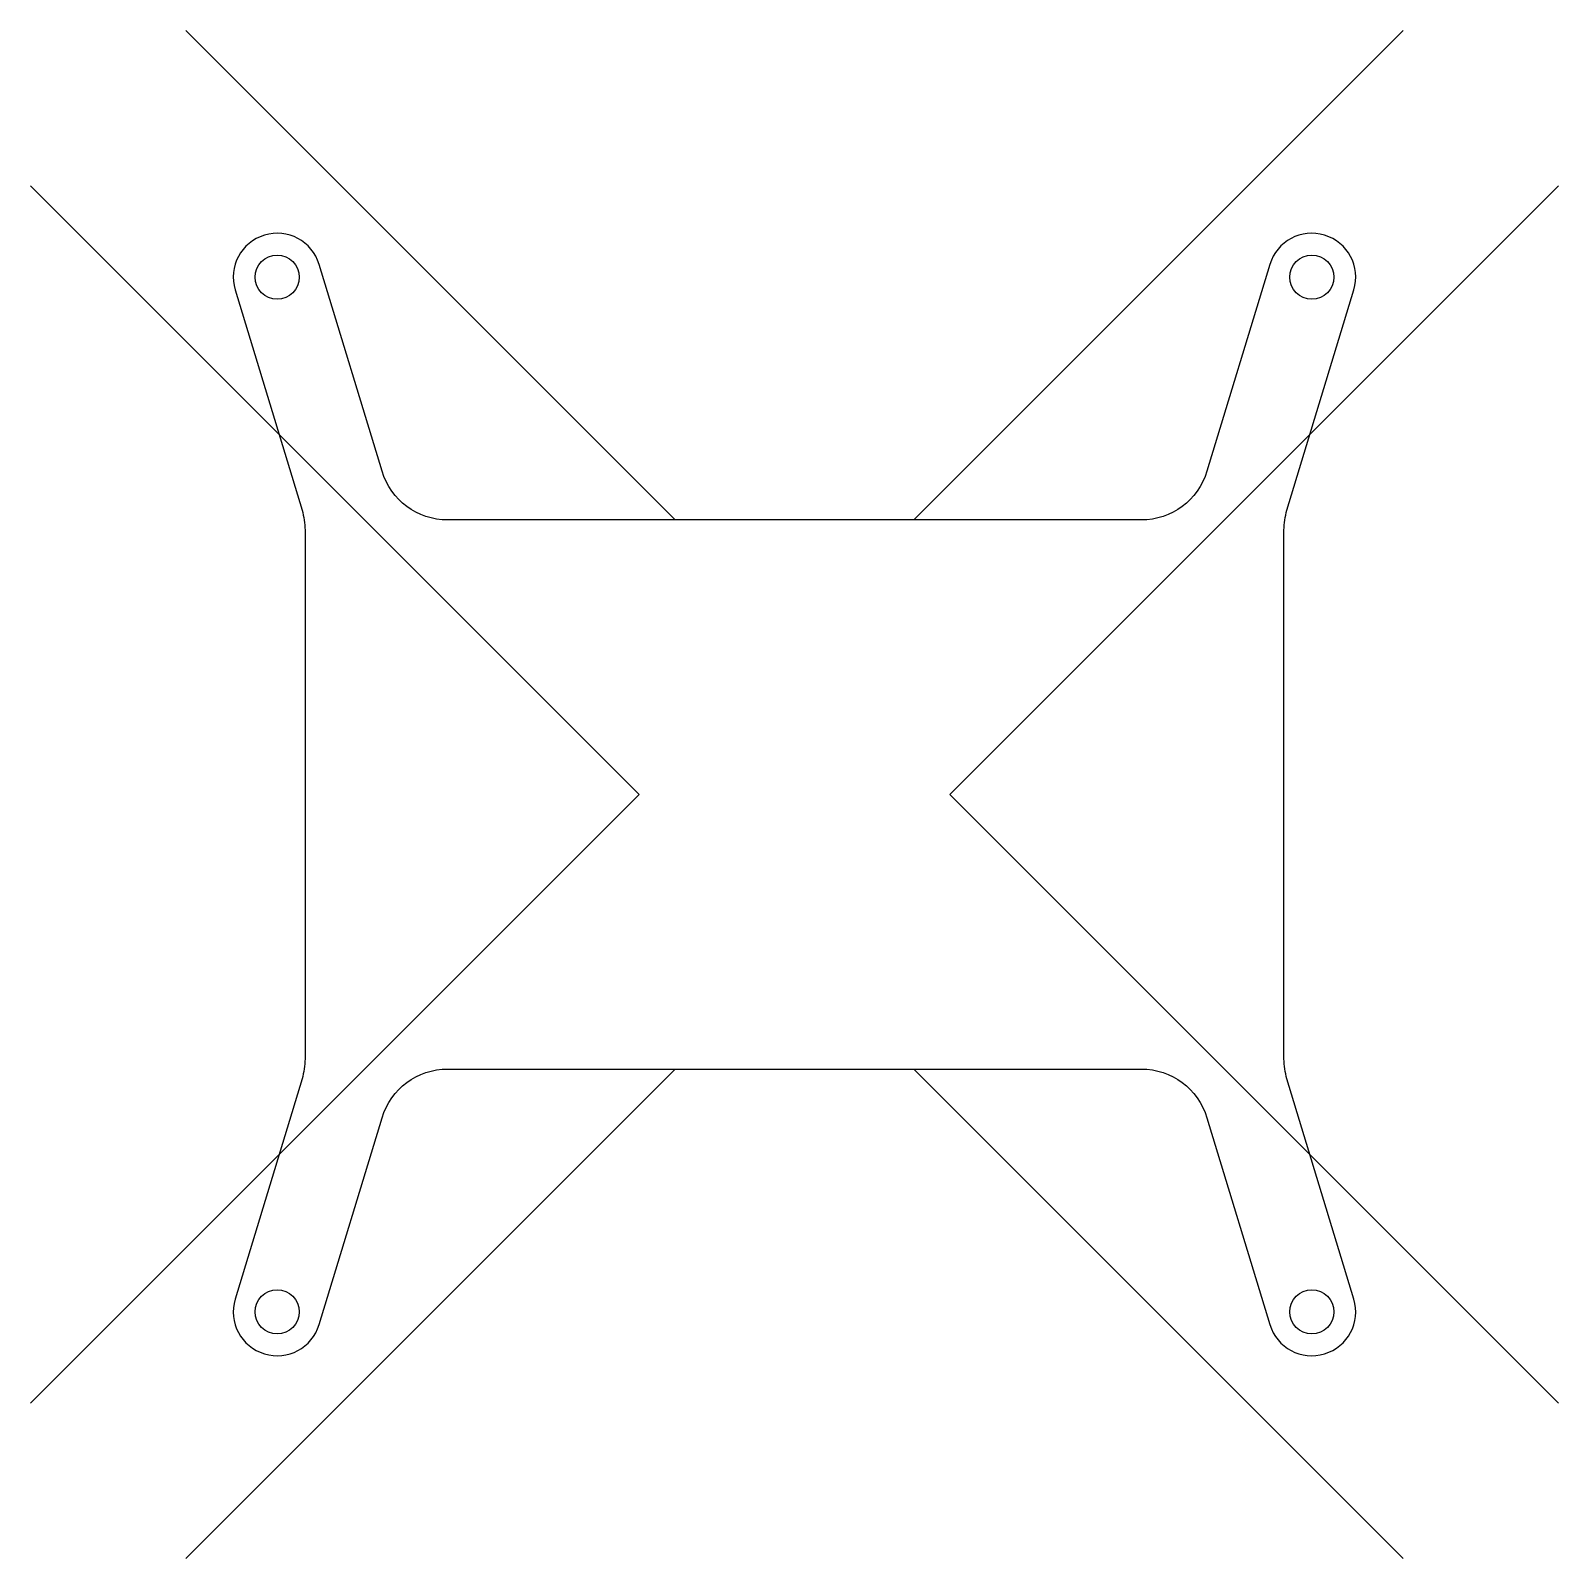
# Model space of a CAD drawing. Header units: millimetres. Extents: x -56 to 56, y -56 to 56.
import ezdxf

# ---------------------------------------------------------------- set-up
doc = ezdxf.new("R2010")
doc.units = ezdxf.units.MM
doc.layers.get('0').update_dxf_attribs({"linetype": 'CONTINUOUS'})

msp = doc.modelspace()

# ---------------------------------------------------------------- linework, layer by layer
for p, q in [((-8.69, 20), (-44.34, 55.66)), ((8.69, 20), (44.34, 55.66)), ((-11.31, 0), (-55.66, 44.34)), ((11.31, 0), (55.66, 44.34)), ((-11.31, 0), (-55.66, -44.34)), ((11.31, 0), (55.66, -44.34)), ((-8.69, -20), (-44.34, -55.66)), ((8.69, -20), (44.34, -55.66))]:
    msp.add_line(p, q)
msp.add_lwpolyline([(30.05, -23.55), (34.63, -38.62, 1), (40.75, -36.76), (35.88, -20.71, -0.073812), (35.66, -19.26), (35.66, 19.26, -0.073812), (35.88, 20.71), (40.75, 36.76, 1), (34.63, 38.62), (30.05, 23.55, -0.330303), (25.27, 20), (-25.27, 20, -0.330303), (-30.05, 23.55), (-34.63, 38.62, 1), (-40.75, 36.76), (-35.88, 20.71, -0.073812), (-35.66, 19.26), (-35.66, -19.26, -0.073812), (-35.88, -20.71), (-40.75, -36.76, 1), (-34.63, -38.62), (-30.05, -23.55, -0.330303), (-25.27, -20), (25.27, -20, -0.330303)], format="xyb", close=True)
for centre in [(-37.69, 37.69), (37.69, 37.69), (-37.69, -37.69), (37.69, -37.69)]:
    msp.add_circle(centre, 1.6)

doc.saveas('drawing.dxf')
